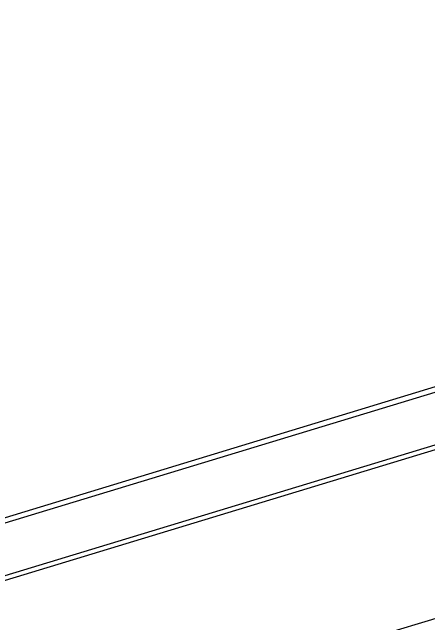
# Model space of a CAD drawing. Header units: millimetres. Extents: x -1970 to 59977, y -65068 to 6837.
# Drawn here: x 21950 to 22467, y 2293 to 3051 of the extents above; entities that cross this region are included whole.
import ezdxf

# ---------------------------------------------------------------- set-up
doc = ezdxf.new("R2010")
doc.units = ezdxf.units.MM
doc.layers.add('COTAS_P', color=1, linetype='Continuous', lineweight=0)
doc.layers.add('lateral_C02', color=7, linetype='Continuous', lineweight=0)
doc.dimstyles.new('R19_100', dxfattribs={"dimtxt": 250, "dimasz": 150, "dimexe": 150, "dimexo": 80, "dimgap": 100, "dimtad": 1, "dimtih": 1, "dimtoh": 1, "dimdsep": 46, "dimcen": 0.09, "dimadec": 0, "dimazin": 0, "dimtfac": 1, "dimtdec": 4, "dimtofl": 0, "dimtmove": 0, "dimatfit": 3, "dimfxl": 1, "dimtolj": 1, "dimtzin": 0, "dimarcsym": 0})

# ---------------------------------------------------------------- blocks, each defined once
blk = doc.blocks.new('*D3')
at = {"layer": 'COTAS_P', "color": 0, "lineweight": -2, "transparency": 16777216}
for p, q in [((25334.81, 3271.57), (25051.31, 4199.21)), ((16158.18, 1324.54), (24951.7, 4011.92)), ((16254.38, 496.51), (15970.89, 1424.15))]:
    blk.add_line(p, q, dxfattribs=at)
at = {"layer": 'COTAS_P', "color": 0, "transparency": 16777216}
for points in [[(24944.39, 4035.83), (24959, 3988.02), (25095.15, 4055.76)], [(16150.87, 1348.45), (16165.48, 1300.63), (16014.73, 1280.7)]]:
    blk.add_solid(points, dxfattribs=at)
at = {"layer": 'Defpoints', "color": 0, "transparency": 16777216}
for p in [(25095.15, 4055.76), (25358.19, 3195.06), (16277.76, 420)]:
    blk.add_point(p, dxfattribs=at)

msp = doc.modelspace()

# ---------------------------------------------------------------- linework, layer by layer
at = {"layer": 'lateral_C02'}
for p, q in [((22743.432, 2667.168), (21805.732, 2382.347)), ((21807.476, 2376.606), (22745.175, 2661.427)), ((22402.707, 2276.154), (23550.312, 2626.873)), ((21825.736, 2316.489), (22763.436, 2601.31)), ((22765.179, 2595.569), (21827.48, 2310.748))]:
    msp.add_line(p, q, dxfattribs=at)

# ---------------------------------------------------------------- dimensions: what is measured, and where the dimension line sits
at = {"layer": 'COTAS_P'}
dim = msp.add_aligned_dim(p1=(16277.765, 420), p2=(25358.187, 3195.061), distance=900, text='<> P', dimstyle='R19_100', dxfattribs=at)
dim.commit()
dim.dimension.update_dxf_attribs({"geometry": '*D3', "text_midpoint": (20554.937, 2668.234)})

doc.saveas('drawing.dxf')
